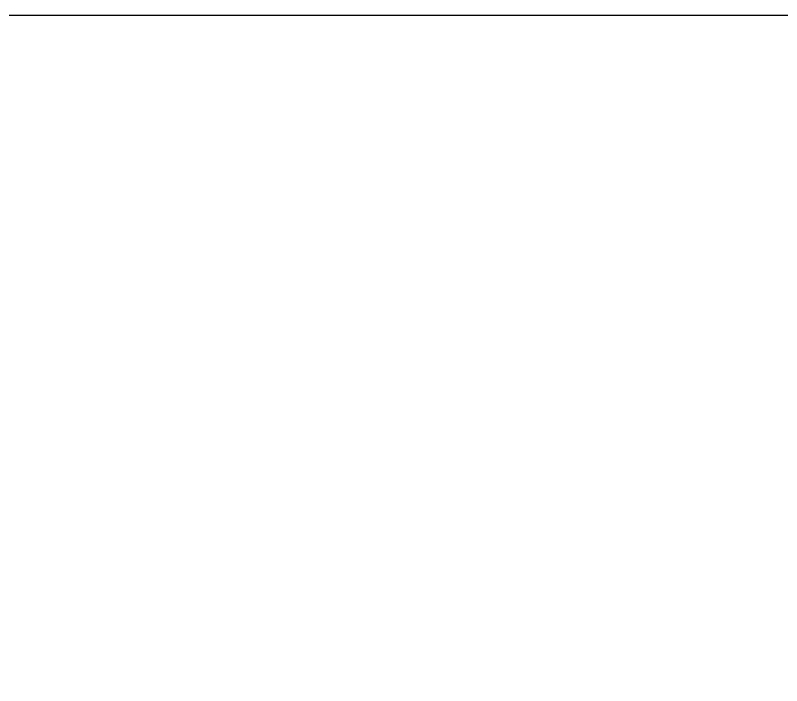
# Paper-space layout 'WB-R INST' of a CAD drawing. Header units: inches. Extents: x 0.2 to 34.4, y 0.5 to 23.
# Drawn here: x 13.097 to 15.532, y 20.871 to 23 of the extents above; entities that cross this region are included whole.
import ezdxf
from ezdxf.enums import TextEntityAlignment as Align

# ---------------------------------------------------------------- set-up
doc = ezdxf.new("R2010")
doc.units = ezdxf.units.IN
doc.header["$MEASUREMENT"] = 0
doc.layers.add('B_Schedules', color=7, linetype='Continuous', lineweight=13)
doc.layers.add('Title Block', color=7, linetype='Continuous')
doc.styles.get("Standard").update_dxf_attribs({"font": 'arial.ttf'})

# ---------------------------------------------------------------- blocks, each defined once
blk = doc.blocks.new('WB-R Title Block')
at = {"layer": 'Title Block', "lineweight": 30}
blk.add_lwpolyline([(0, 0), (31.625, 0), (31.625, 22.5), (0, 22.5)], close=True, dxfattribs=at)
at = {"layer": 'Title Block'}
for tag, p in [('DATE', (33.4045, 1.9336)), ('DESIGNER', (33.5062, 1.286)), ('REVIEWED', (33.6426, 0.9867))]:
    blk.add_attdef(tag, text='', height=0.125, dxfattribs=at).set_placement(p, align=Align.MIDDLE_CENTER)

psp = doc.layouts.new('WB-R INST')

# ---------------------------------------------------------------- linework, layer by layer
at = {"layer": 'Title Block', "lineweight": 30}
psp.add_lwpolyline([(0.1875, 0.5), (31.8125, 0.5), (31.8125, 23), (0.1875, 23)], close=True, dxfattribs=at)

# ---------------------------------------------------------------- block references
at = {"layer": 'B_Schedules'}
psp.add_blockref('WB-R Title Block', (0.1875, 0.5), dxfattribs=at)

doc.saveas('drawing.dxf')
